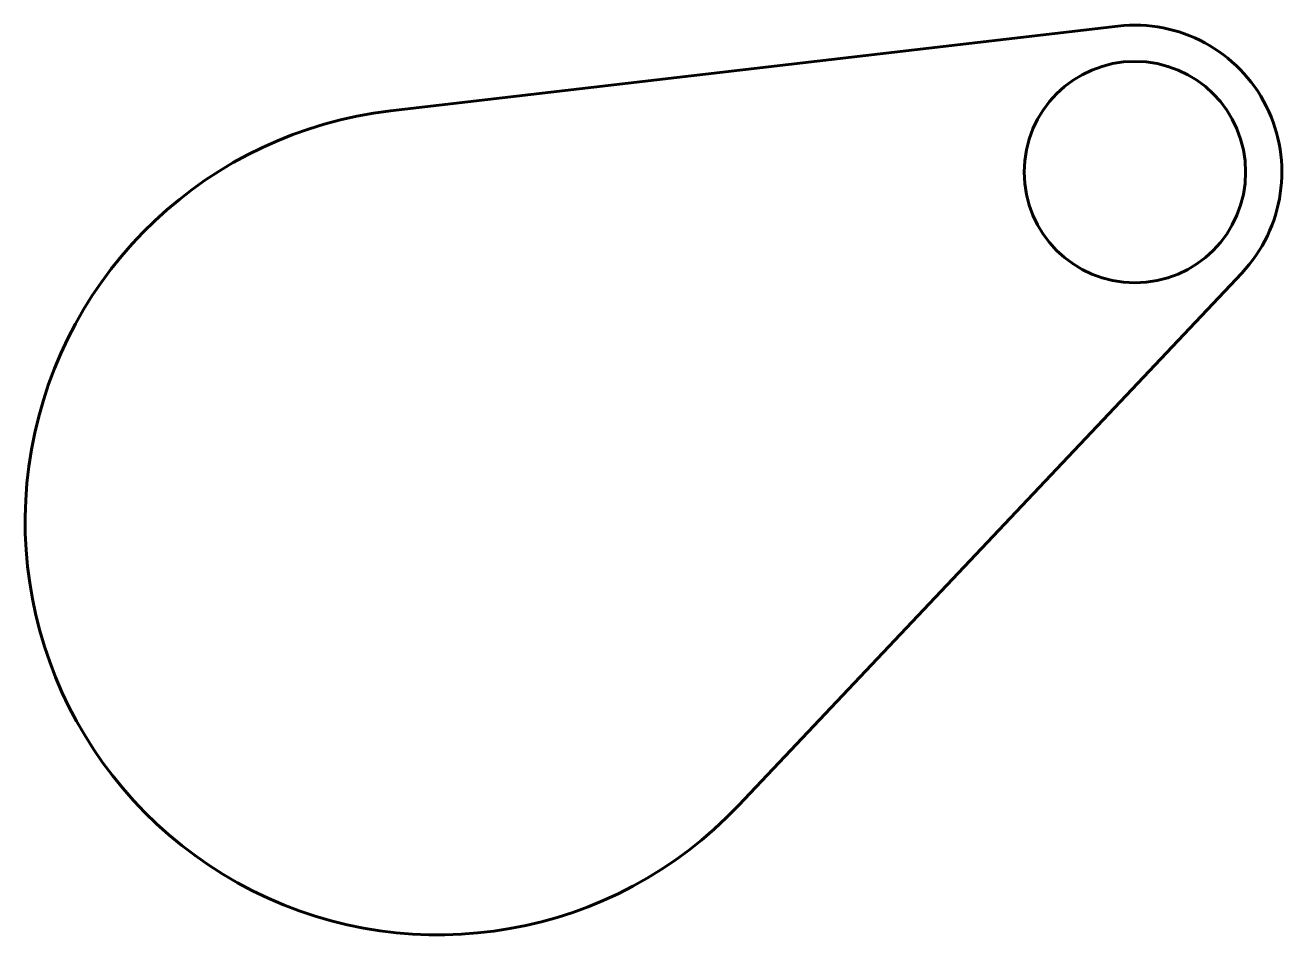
# Model space of a CAD drawing. Header units: millimetres. Extents: x -225 to 459, y -225 to 270.
import ezdxf

# ---------------------------------------------------------------- set-up
doc = ezdxf.new("R2010")
doc.units = ezdxf.units.MM
doc.linetypes.add('K5LT_BASIC', pattern=[0])

msp = doc.modelspace()

# ---------------------------------------------------------------- linework, layer by layer
at = {"color": 150, "linetype": 'K5LT_BASIC', "lineweight": 60, "true_color": 0x0080ff}
for p, q in [((370.06, 269.67), (-26.06, 223.49)), ((163.51, -154.56), (437.46, 135.25))]:
    msp.add_line(p, q, dxfattribs=at)
msp.add_circle((379.32, 190.21), 60.28, dxfattribs=at)
for centre, radius, start, end in [((379.32, 190.21), 80, 316.61183, 96.65026), ((0, 0), 225, 96.65026, 316.61183)]:
    msp.add_arc(centre, radius, start, end, dxfattribs=at)

doc.saveas('drawing.dxf')
